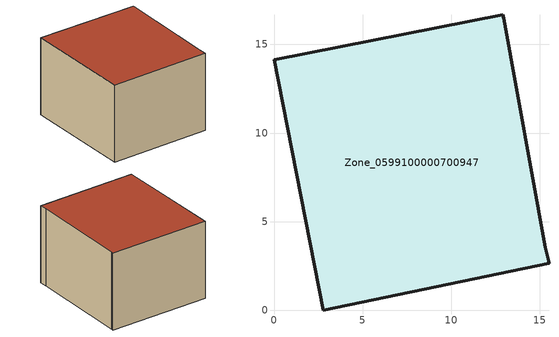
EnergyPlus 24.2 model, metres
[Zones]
Zone_0599100000700947
 floor ground (C_G): 0,14.14 12.91,16.68 12.96,16.47 15.31,3.56 15.52,2.65 2.78,0 z0.12
 wall outside (C_F): 15.52,2.65 15.31,3.56 12.96,16.47 12.91,16.68 0,14.14 2.78,0 15.52,2.65 z0.12:10.13
 roof outside (C_R): 0,14.14 2.78,0 15.52,2.65 15.31,3.56 12.96,16.47 12.91,16.68 z10.13
[BUILDING]
Pand.0599100000700947: North Axis=0; Terrain=City; Loads Convergence Tolerance Value=0.04; Temperature Convergence Tolerance Value=0.4; Solar Distribution=FullExterior; Maximum Number of Warmup Days=25; Minimum Number of Warmup Days=1
[Site:Location]
Rotterdam.The.Hague.AP_ZH_NLD Design_Conditions: Latitude=51.96; Longitude=4.45; Time Zone=1; Elevation=-4.5
[SITE:GROUNDTEMPERATURE:BUILDINGSURFACE]
18, 18, 18, 18, 18, 18, 18, 18, 18, 18, 18, 18
[MATERIAL] Thermal Absorptance=0.9; Solar Absorptance=0.7; Visible Absorptance=0.7
Name | Roughness | Thickness | Conductivity | Density | Specific Heat
G.TI.1946 | MediumSmooth | 0.15 | 1 | 540 | 1210
F.TI.1946 | Rough | 0.3 | 0.857143 | 1920 | 840
R.TI.1946 | MediumRough | 0.2 | 0.1 | 1500 | 1000
[CONSTRUCTION]
C_G: G.TI.1946
C_F: F.TI.1946
C_R: R.TI.1946
[ZONE]
Zone_0599100000700947: Type=1; Multiplier=1; Ceiling Height=Autocalculate; Volume=Autocalculate; Floor Area=autocalculate; Part of Total Floor Area=Yes
[ZONEINFILTRATION:DESIGNFLOWRATE]
Infil_Zone_0599100000700947: Zone or ZoneList or Space or SpaceList=Zone_0599100000700947; Schedule=AlwaysOn; Design Flow Rate Calculation Method=Flow/Area; Flow Rate per Floor Area=0.003; Constant Term Coefficient=1; Temperature Term Coefficient=0; Velocity Term Coefficient=0; Velocity Squared Term Coefficient=0
[HVACTEMPLATE:ZONE:IDEALLOADSAIRSYSTEM]
Zone_0599100000700947: Maximum Heating Supply Air Temperature=50; Minimum Cooling Supply Air Temperature=13; Maximum Heating Supply Air Humidity Ratio=0.0156; Minimum Cooling Supply Air Humidity Ratio=0.0077; Heating Limit=NoLimit; Cooling Limit=NoLimit; Dehumidification Control Type=ConstantSensibleHeatRatio; Cooling Sensible Heat Ratio=0.7; Dehumidification Setpoint=60; Humidification Control Type=None; Humidification Setpoint=30; Outdoor Air Method=None; Outdoor Air Flow Rate per Person=0.00944; Outdoor Air Flow Rate per Zone Floor Area=0; Outdoor Air Flow Rate per Zone=0; Demand Controlled Ventilation Type=None; Outdoor Air Economizer Type=NoEconomizer; Heat Recovery Type=None; Sensible Heat Recovery Effectiveness=0.7; Latent Heat Recovery Effectiveness=0.65
[ZONECONTROL:THERMOSTAT]
ThermostatControl_Zone_0599100000700947: Zone or ZoneList=Zone_0599100000700947; Control Type Schedule=DualSetpointControlType; Control 1=Thermostat_Zone_0599100000700947; Temperature Difference Between Cutout And Setpoint=0
[THERMOSTATSETPOINT:DUALSETPOINT]
Thermostat_Zone_0599100000700947: Heating Setpoint Temperature Schedule=HeatingSetpoint_Zone_0599100000700947; Cooling Setpoint Temperature Schedule=CoolingSetpoint_Zone_0599100000700947
[SCHEDULE:COMPACT]
HeatingSetpoint_Zone_0599100000700947: Through: 12/31, For: AllDays, Until: 24:00, 21
CoolingSetpoint_Zone_0599100000700947: Through: 12/31, For: AllDays, Until: 24:00, 24
DualSetpointControlType: Through: 12/31, For: AllDays, Until: 24:00, 4
AlwaysOn: Through: 12/31, For: AllDays, Until: 24:00, 1
